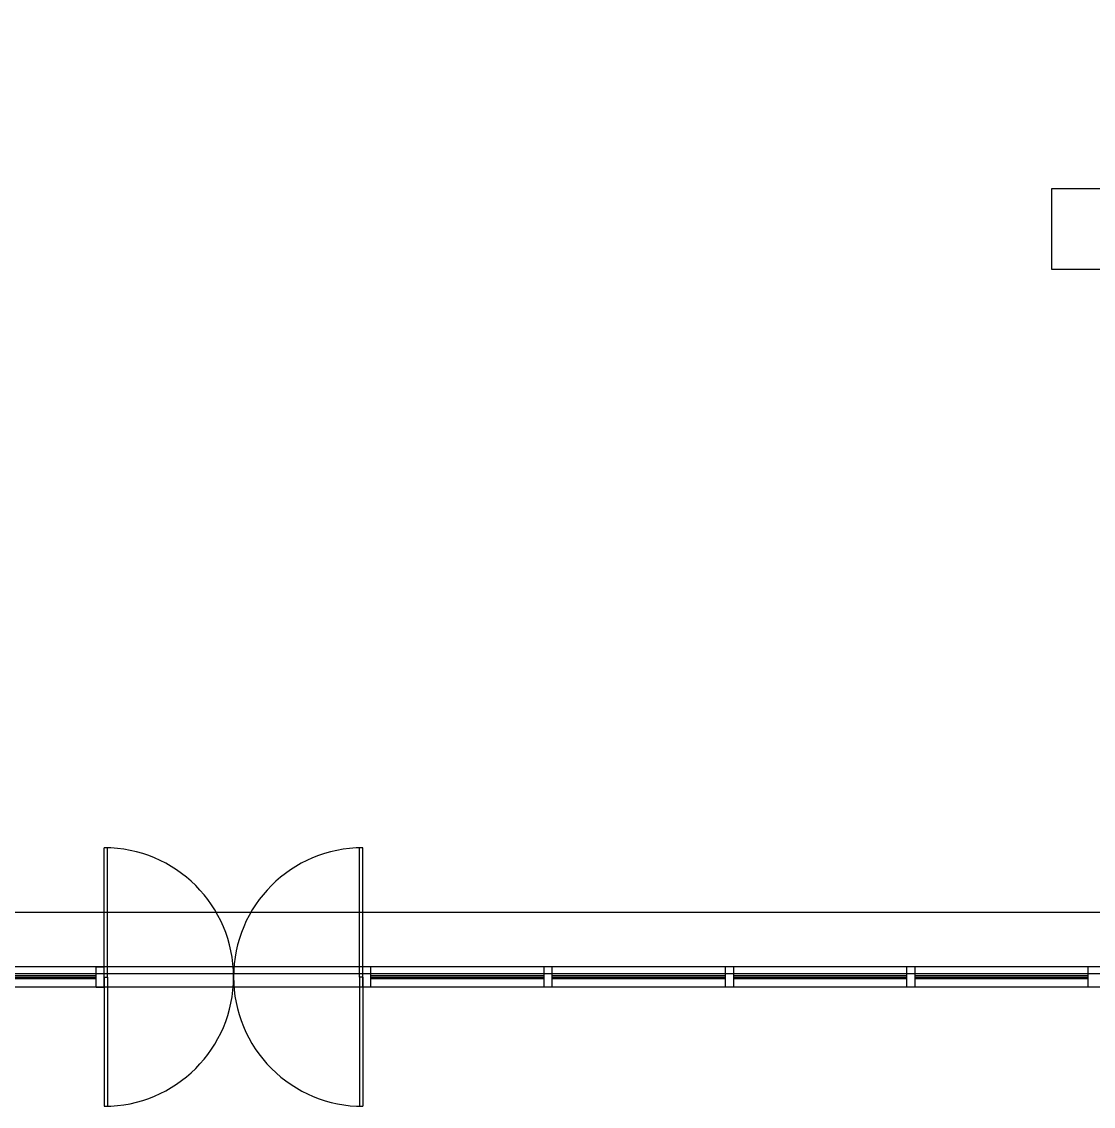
# Model space of a CAD drawing. Header units: millimetres. Extents: x 0 to 356400, y 0 to 68257.
# Drawn here: x 199107.8 to 199424.5, y 6742.7 to 7063.1 of the extents above; entities that cross this region are included whole.
import ezdxf

# ---------------------------------------------------------------- set-up
doc = ezdxf.new("R2010")
doc.units = ezdxf.units.MM
doc.header["$LTSCALE"] = 75
doc.layers.add('8', color=8, linetype='Continuous')
doc.layers.add('G(그리드1)', color=185, linetype='Continuous', plot=False)

# ---------------------------------------------------------------- blocks, each defined once
blk = doc.blocks.new('G$C7369CDF7')
at = {"layer": '8'}
for p, q in [((14630.3, 15770), (14630.3, 38250)), ((14580.3, 34380), (14580.3, 20550)), ((14730.3, 34380), (14730.3, 20550)), ((8830.3, 28750), (8830.3, 29350)), ((9430.3, 29350), (9430.3, 28750)), ((14730.3, 29020), (14580.3, 29020)), ((14643.3, 27740), (14643.3, 29020)), ((14655.3, 27740), (14655.3, 29020)), ((14667.3, 27740), (14667.3, 29020)), ((9430.3, 28750), (8830.3, 28750)), ((14730.3, 27740), (14580.3, 27740)), ((14730.3, 27680), (14580.3, 27680)), ((14643.3, 26400), (14643.3, 27680)), ((14655.3, 26400), (14655.3, 27680)), ((14667.3, 26400), (14667.3, 27680)), ((14730.3, 26400), (14580.3, 26400)), ((14730.3, 26340), (14580.3, 26340)), ((14643.3, 25060), (14643.3, 26340)), ((14655.3, 25060), (14655.3, 26340)), ((14667.3, 25060), (14667.3, 26340)), ((14730.3, 25060), (14580.3, 25060)), ((14730.3, 25000), (14580.3, 25000)), ((14643.3, 23720), (14643.3, 25000)), ((14655.3, 23720), (14655.3, 25000)), ((14667.3, 23720), (14667.3, 25000)), ((14580.3, 23720, -103000), (14580.3, 23660, -103000)), ((14730.3, 23720, -103000), (14580.3, 23720, -103000)), ((14730.3, 23720, -103000), (14730.3, 23660, -103000)), ((14655.3, 23660, -103000), (13700.3, 23660, -103000)), ((14655.3, 23635, -103000), (13700.7, 23635, -103000)), ((14730.3, 23660, -103000), (14580.3, 23660, -103000)), ((14655.3, 23660, -103000), (15610.3, 23660, -103000)), ((14655.3, 23660, -103000), (14655.3, 23635, -103000)), ((14655.3, 23635, -103000), (15609.9, 23635, -103000)), ((14655.3, 21750, -103000), (13700.3, 21750, -103000)), ((14655.3, 21775, -103000), (13700.7, 21775, -103000)), ((14580.3, 21690, -103000), (14580.3, 21750, -103000)), ((14730.3, 21750, -103000), (14580.3, 21750, -103000)), ((14655.3, 21775, -103000), (15609.9, 21775, -103000)), ((14655.3, 21750, -103000), (14655.3, 21775, -103000)), ((14655.3, 21750, -103000), (15610.3, 21750, -103000)), ((14730.3, 21690, -103000), (14730.3, 21750, -103000)), ((14730.3, 21690, -103000), (14580.3, 21690, -103000)), ((14643.3, 20610), (14643.3, 21690)), ((14655.3, 20610), (14655.3, 21690)), ((14667.3, 20610), (14667.3, 21690))]:
    blk.add_line(p, q, dxfattribs=at)
for centre, start, end in [((14655.3, 23660, -103000), 180, 270), ((14655.3, 23660, -103000), 270, 0), ((14655.3, 21750, -103000), 90, 180), ((14655.3, 21750, -103000), 0, 90)]:
    blk.add_arc(centre, 955, start, end, dxfattribs=at)

msp = doc.modelspace()

# ---------------------------------------------------------------- linework, layer by layer
at = {"layer": 'G(그리드1)'}
for points in [[(213775, 59300), (187175, 59300), (187175, 6800), (213775, 6800)], [(213775, 59300), (189875, 59300), (189875, 6800), (213775, 6800)]]:
    msp.add_lwpolyline(points, close=True, dxfattribs=at)

# ---------------------------------------------------------------- block references
at = {"xscale": 0.04000000000000001, "yscale": 0.04000000000000001, "zscale": 0.04000000000000001, "rotation": 270}
msp.add_blockref('G$C7369CDF7', (198262.17, 7367.09), dxfattribs=at)

doc.saveas('drawing.dxf')
